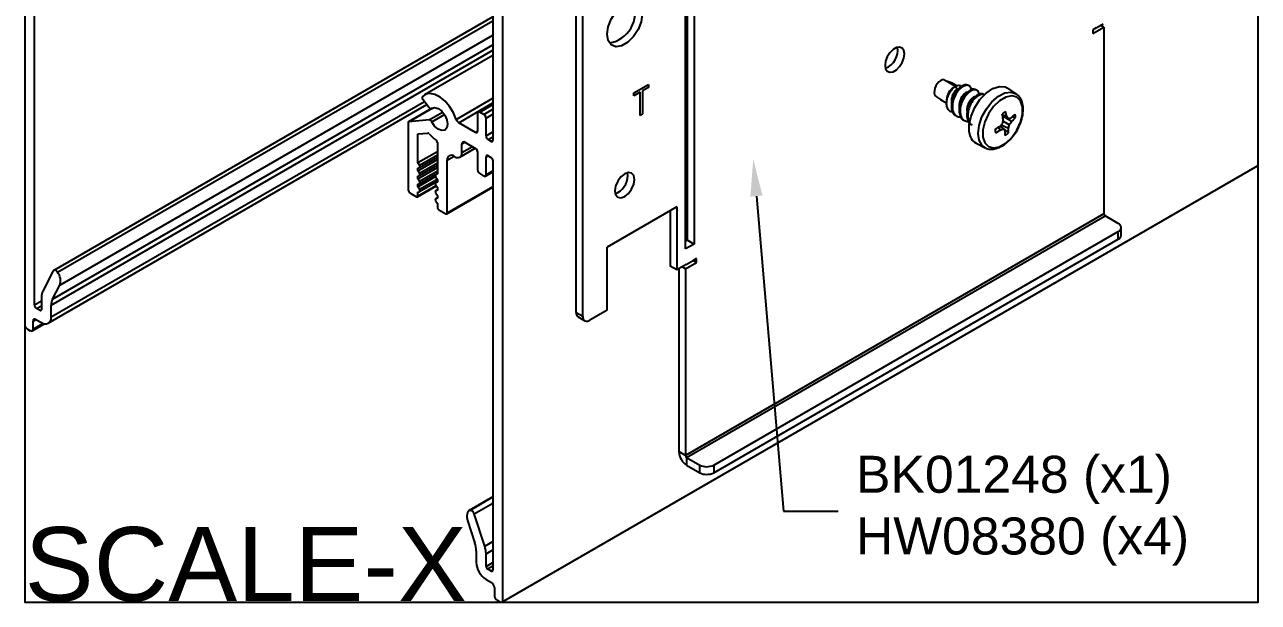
# Model space of a CAD drawing. Extents: x 0 to 6.25, y -6.86 to 0.
# Drawn here: x 0 to 6.25, y -6.86 to -3.94 of the extents above; entities that cross this region are included whole.
import ezdxf
from ezdxf import colors
from ezdxf.entities.mleader import LeaderData, LeaderLine
from ezdxf.math import Vec2, Vec3

# ---------------------------------------------------------------- set-up
doc = ezdxf.new("R2010")
doc.units = 0
doc.header["$LTSCALE"] = 0.5
doc.header["$MEASUREMENT"] = 0
for name, color, linetype in [('FAB DWG', 221, 'CONTINUOUS'), ('Hardware', 242, 'CONTINUOUS'), ('Housing', 150, 'CONTINUOUS'), ('Mounting', 4, 'CONTINUOUS')]:
    doc.layers.add(name, color=color, linetype=linetype)
doc.layers.add('Text-Unprinted', color=131, linetype='CONTINUOUS', plot=False)
doc.styles.add('LSAD_Standard', font='arial.ttf')

msp = doc.modelspace()

# ---------------------------------------------------------------- linework, layer by layer
at = {"layer": 'Hardware', "transparency": 16777216}
for p, q in [((4.7161, -4.2487), (4.6567, -4.2145)), ((4.6789, -4.2246), (4.6761, -4.2257)), ((4.725, -4.2472), (4.702, -4.2339)), ((4.7191, -4.2497), (4.7094, -4.2553)), ((4.7191, -4.2497), (4.7247, -4.2641)), ((4.7512, -4.2538), (4.7463, -4.251)), ((4.7872, -4.2469), (4.7823, -4.244)), ((4.7904, -4.2765), (4.7856, -4.2737)), ((4.8265, -4.2695), (4.8216, -4.2667)), ((4.8297, -4.2992), (4.8248, -4.2963)), ((5.027, -4.2878), (4.9837, -4.259)), ((5.027, -4.2878), (5.0292, -4.2894)), ((4.6513, -4.3216), (4.6748, -4.3352)), ((4.6736, -4.3173), (4.6736, -4.3353)), ((4.72, -4.3974), (4.7248, -4.4002)), ((4.7592, -4.4201), (4.7641, -4.4229)), ((4.9552, -4.3929), (4.9787, -4.403)), ((4.9573, -4.4012), (4.9871, -4.4133)), ((4.9596, -4.4263), (4.9918, -4.4441)), ((4.9718, -4.4071), (5.0034, -4.4276)), ((5.0061, -4.4034), (5.0231, -4.4081)), ((4.9325, -4.459), (4.9479, -4.4699)), ((4.9441, -4.4516), (4.9628, -4.4661)), ((4.945, -4.4512), (4.9879, -4.4846)), ((4.9506, -4.4446), (4.9876, -4.462)), ((4.8229, -4.5377), (4.8695, -4.5607))]:
    msp.add_line(p, q, dxfattribs=at)
at = {"layer": 'Hardware', "transparency": 16777216, "flags": 128}
for points in [[(4.7879, -4.4824), (4.7876, -4.4434), (4.7973, -4.4002), (4.8161, -4.3567), (4.8425, -4.3168), (4.8739, -4.284), (4.9077, -4.2612), (4.9409, -4.2504), (4.9704, -4.2526), (4.9837, -4.259)], [(4.8684, -4.5602), (4.8538, -4.549), (4.8391, -4.523), (4.8338, -4.4882), (4.8385, -4.4475), (4.8526, -4.4046), (4.875, -4.3633), (4.9036, -4.3273), (4.9359, -4.2997), (4.9691, -4.2831), (5.0001, -4.2789), (5.0263, -4.2874), (5.027, -4.2878)], [(4.857, -4.5068), (4.867, -4.5361), (4.8858, -4.555), (4.9117, -4.5617), (4.9421, -4.5555), (4.9741, -4.537), (5.0044, -4.5079), (5.0303, -4.4713), (5.049, -4.4306), (5.0588, -4.3898), (5.0587, -4.3529), (5.0488, -4.3236), (5.0299, -4.3047), (5.004, -4.298), (4.9736, -4.3042), (4.9417, -4.3227), (4.9113, -4.3518), (4.8855, -4.3884), (4.8668, -4.4291), (4.857, -4.4699), (4.857, -4.5068)]]:
    msp.add_lwpolyline(points, dxfattribs=at)
at = {"layer": 'Hardware', "transparency": 16777216}
for centre, radius, start, end in [((4.6793, -4.2788), 0.0681, 109.36289, 194.36534), ((4.7494, -4.3198), 0.0759, 121.83056, 178.17482), ((5.0146, -4.4514), 0.0857, 120.10146, 134.56583), ((4.5689, -4.5012), 0.4214, 13.4701, 17.09273), ((4.5201, -4.0812), 0.5634, 318.96654, 321.042), ((4.411, -4.5369), 0.5629, 12.34121, 15.08468), ((4.441, -4.351), 0.524, 350.73363, 352.80905), ((4.6293, -4.6991), 0.458, 38.61572, 40.27933), ((4.8702, -4.0516), 0.3801, 287.90704, 290.04939), ((4.6158, -4.166), 0.4676, 323.51123, 325.98429), ((4.731, -4.1053), 0.4058, 311.61876, 315.47005), ((4.7655, -4.1674), 0.3525, 312.44944, 316.94709), ((4.9696, -4.4069), 0.0535, 358.69178, 18.50428), ((4.8549, -4.4787), 0.0671, 183.10995, 241.45044), ((4.6396, -3.9861), 0.5563, 300.18455, 303.30536), ((4.9728, -4.4682), 0.0535, 178.69178, 198.50428), ((4.7058, -4.0894), 0.451, 298.64446, 302.46086), ((4.8665, -4.1172), 0.362, 282.99254, 285.42692), ((4.4754, -4.8346), 0.611, 35.98915, 37.0886), ((4.6562, -4.4997), 0.3146, 0.36225, 4.40618), ((4.9278, -4.4236), 0.0857, 300.10146, 314.56583), ((4.5983, -4.3617), 0.402, 345.55704, 348.18226), ((4.7285, -4.4766), 0.2595, 358.23198, 3.23751)]:
    msp.add_arc(centre, radius, start, end, dxfattribs=at)
for major_axis, ratio, start_param, end_param in [((0.0904, -0.0035), 0.350579, 0.102496, 0.959353), ((0.0986, -0.0869), 0.337713, 4.877792, 5.249992)]:
    msp.add_ellipse((4.626, -4.2485), major_axis=major_axis, ratio=ratio, start_param=start_param, end_param=end_param, dxfattribs=at)
for points, knots in [([(4.7045, -4.3797), (4.7014, -4.3794), (4.6923, -4.3784), (4.6814, -4.3681), (4.6739, -4.3507), (4.673, -4.3284), (4.6779, -4.3048), (4.688, -4.2823), (4.7013, -4.2637), (4.7122, -4.2539), (4.7181, -4.2503), (4.7191, -4.2497)], [0, 0, 0, 0, 0.073143, 0.211806, 0.350715, 0.480679, 0.609095, 0.737741, 0.857764, 0.975937, 1, 1, 1, 1]), ([(4.7463, -4.251), (4.7395, -4.2568), (4.7258, -4.2685), (4.7093, -4.2966), (4.6986, -4.3275), (4.6965, -4.3582), (4.7041, -4.3822), (4.7128, -4.3957), (4.7199, -4.3973), (4.72, -4.3974)], [0, 0, 0, 0, 0.165435, 0.335295, 0.498315, 0.666674, 0.835034, 0.998054, 1, 1, 1, 1]), ([(4.7191, -4.2497), (4.7226, -4.248), (4.7305, -4.2441), (4.7407, -4.2433), (4.7454, -4.2466), (4.7475, -4.2482)], [0, 0, 0, 0, 0.307059, 0.676919, 1, 1, 1, 1]), ([(4.7823, -4.2441), (4.7771, -4.2424), (4.7669, -4.239), (4.7531, -4.247), (4.7463, -4.251)], [0, 0, 0, 0, 0.503719, 1, 1, 1, 1]), ([(4.7981, -4.2679), (4.798, -4.2651), (4.7976, -4.2549), (4.7878, -4.2454), (4.7717, -4.2422), (4.7579, -4.25), (4.7512, -4.2538)], [0, 0, 0, 0, 0.111126, 0.4019144, 0.7049046, 1, 1, 1, 1]), ([(4.7247, -4.2641), (4.7208, -4.2678), (4.713, -4.2755), (4.7037, -4.2935), (4.6983, -4.3128), (4.697, -4.3276), (4.6993, -4.3337), (4.6996, -4.3346)], [0, 0, 0, 0, 0.237622, 0.481843, 0.715873, 0.957852, 1, 1, 1, 1]), ([(4.7512, -4.2538), (4.7444, -4.2596), (4.7307, -4.2713), (4.7142, -4.2994), (4.7035, -4.3303), (4.7014, -4.3608), (4.7086, -4.3857), (4.7232, -4.4023), (4.7378, -4.4041), (4.7449, -4.405)], [0, 0, 0, 0, 0.1430202, 0.2898668, 0.4307996, 0.5763481, 0.7218966, 0.8628294, 1, 1, 1, 1]), ([(4.7843, -4.2814), (4.7814, -4.2807), (4.7758, -4.2791), (4.7639, -4.2858), (4.7523, -4.2984), (4.743, -4.3161), (4.7376, -4.3355), (4.7363, -4.3502), (4.7386, -4.3563), (4.7389, -4.3572)], [0, 0, 0, 0, 0.163229, 0.323888, 0.484547, 0.649668, 0.807898, 0.971503, 1, 1, 1, 1]), ([(4.7856, -4.2737), (4.7788, -4.2794), (4.7651, -4.2912), (4.7486, -4.3193), (4.7379, -4.3502), (4.7357, -4.3809), (4.7434, -4.4049), (4.7521, -4.4183), (4.7592, -4.42), (4.7593, -4.42)], [0, 0, 0, 0, 0.165435, 0.335295, 0.498315, 0.666674, 0.835034, 0.998054, 1, 1, 1, 1]), ([(4.7904, -4.2765), (4.7837, -4.2823), (4.77, -4.294), (4.7534, -4.3221), (4.7428, -4.353), (4.7407, -4.3835), (4.7479, -4.4084), (4.7625, -4.425), (4.777, -4.4268), (4.7842, -4.4277)], [0, 0, 0, 0, 0.14302, 0.289867, 0.4308, 0.576348, 0.721897, 0.862829, 1, 1, 1, 1]), ([(4.8236, -4.3041), (4.8207, -4.3033), (4.8151, -4.3018), (4.8032, -4.3085), (4.7916, -4.3211), (4.7822, -4.3387), (4.7768, -4.3582), (4.7756, -4.3729), (4.7778, -4.379), (4.7782, -4.3799)], [0, 0, 0, 0, 0.163229, 0.323888, 0.484547, 0.649668, 0.807898, 0.971503, 1, 1, 1, 1]), ([(4.8248, -4.2963), (4.8181, -4.3021), (4.8044, -4.3139), (4.7878, -4.342), (4.7772, -4.3728), (4.775, -4.4036), (4.7827, -4.4276), (4.7914, -4.441), (4.7985, -4.4427), (4.7986, -4.4427)], [0, 0, 0, 0, 0.165435, 0.335295, 0.498315, 0.666674, 0.835034, 0.998054, 1, 1, 1, 1]), ([(4.8297, -4.2992), (4.823, -4.3049), (4.8093, -4.3167), (4.7927, -4.3448), (4.7821, -4.3757), (4.7799, -4.4064), (4.7876, -4.4304), (4.7963, -4.4438), (4.8034, -4.4455), (4.8034, -4.4455)], [0, 0, 0, 0, 0.165435, 0.335295, 0.498315, 0.666674, 0.835034, 0.998054, 1, 1, 1, 1]), ([(4.8216, -4.2668), (4.8164, -4.2651), (4.8062, -4.2617), (4.7924, -4.2697), (4.7856, -4.2737)], [0, 0, 0, 0, 0.503719, 1, 1, 1, 1]), ([(4.8374, -4.2905), (4.8372, -4.2877), (4.8368, -4.2776), (4.8271, -4.2681), (4.811, -4.2649), (4.7972, -4.2726), (4.7904, -4.2765)], [0, 0, 0, 0, 0.111126, 0.4019144, 0.7049046, 1, 1, 1, 1]), ([(4.8608, -4.2895), (4.8557, -4.2878), (4.8455, -4.2844), (4.8317, -4.2924), (4.8248, -4.2963)], [0, 0, 0, 0, 0.503719, 1, 1, 1, 1]), ([(4.8657, -4.2923), (4.8606, -4.2906), (4.8503, -4.2872), (4.8366, -4.2952), (4.8297, -4.2992)], [0, 0, 0, 0, 0.503719, 1, 1, 1, 1]), ([(5.0395, -4.4553), (5.0452, -4.4419), (5.0566, -4.4149), (5.0632, -4.374), (5.0606, -4.3379), (5.0497, -4.3084), (5.036, -4.2959), (5.0296, -4.2901)], [0, 0, 0, 0, 0.208368, 0.420445, 0.635559, 0.828097, 1, 1, 1, 1]), ([(4.8681, -4.56), (4.8681, -4.56), (4.8755, -4.5661), (4.896, -4.5688), (4.926, -4.5661), (4.9578, -4.5517), (4.9893, -4.5275), (5.017, -4.4945), (5.0343, -4.469), (5.0394, -4.4554), (5.0395, -4.4553)], [0, 0, 0, 0, 0.000021, 0.157847, 0.314146, 0.47875, 0.651155, 0.824874, 0.998223, 1, 1, 1, 1])]:
    msp.add_open_spline(points, degree=3, knots=knots, dxfattribs=at)
at = {"layer": 'Housing', "linetype": 'Continuous', "lineweight": 25, "transparency": 16777216}
for p, q in [((6.2537, -4.6426), (6.2537, -1.4091)), ((0, -2.2215), (0, -5.455)), ((0.0495, -5.357), (0.0495, -3.2856)), ((2.4236, -6.8541), (2.4236, -3.6206)), ((2.3741, -3.8968), (0.148, -5.1819)), ((0.1669, -5.1918), (2.3741, -3.9176)), ((2.3741, -3.8845), (2.3741, -4.5214)), ((0.1784, -5.257), (2.3741, -3.9894)), ((0.141, -5.3281), (2.3741, -4.0389)), ((0.1344, -5.3587), (2.3741, -4.0658)), ((2.3741, -4.0923), (2.0273, -4.2926)), ((2.1882, -4.4171), (2.3741, -4.3098)), ((0.1198, -5.4503), (2.0394, -4.3421)), ((0.1344, -5.4182), (2.0264, -4.326)), ((2.0616, -4.3621), (1.9456, -4.4291)), ((1.9471, -4.4286), (2.0687, -4.3584)), ((2.0177, -4.3152), (2.0505, -4.356)), ((2.0633, -4.3615), (2.0686, -4.3584)), ((2.0638, -4.3611), (2.0684, -4.3585)), ((2.2009, -4.4337), (2.3741, -4.3337)), ((2.3741, -4.336), (2.2994, -4.3792)), ((2.3069, -4.3799), (2.3741, -4.3411)), ((2.3281, -4.3921), (2.3741, -4.3656)), ((1.9435, -4.4336), (1.9435, -4.7685)), ((2.0505, -4.4194), (1.9471, -4.4286)), ((2.0505, -4.4194), (2.1184, -4.3802)), ((2.0638, -4.4296), (2.1277, -4.3928)), ((2.2857, -4.4826), (2.2009, -4.4337)), ((2.2963, -4.386), (2.2963, -4.4765)), ((2.3281, -4.3921), (2.3069, -4.3799)), ((2.3388, -4.4105), (2.3741, -4.3901)), ((2.3388, -4.501), (2.3388, -4.4105)), ((1.993, -4.4905), (2.044, -4.4859)), ((1.993, -4.6362), (1.993, -4.4905)), ((2.2857, -4.4826), (2.2963, -4.4765)), ((2.3388, -4.501), (2.3741, -4.4806)), ((2.092, -4.5344), (2.092, -4.6933)), ((2.2061, -4.6084), (2.2842, -4.5634)), ((2.2165, -4.5406), (2.2306, -4.5325)), ((2.2165, -4.5855), (2.2165, -4.5406)), ((2.2165, -4.5855), (2.2695, -4.5549)), ((2.2306, -4.5325), (2.2857, -4.5643)), ((2.3494, -4.5194), (2.3741, -4.5051)), ((2.3635, -4.5275), (2.3494, -4.5194)), ((2.3635, -4.5275), (2.3741, -4.5214)), ((1.993, -4.6362), (2.092, -4.579)), ((1.993, -4.677), (2.092, -4.6199)), ((2.0009, -4.6484), (2.092, -4.5958)), ((2.0013, -4.6607), (2.092, -4.6083)), ((2.1415, -4.6239), (2.1769, -4.6035)), ((2.1415, -4.8909), (2.1415, -4.6239)), ((2.1769, -4.6035), (2.1811, -4.606)), ((2.2963, -4.5827), (2.2963, -4.6731)), ((2.3388, -4.6072), (2.3494, -4.601)), ((2.3388, -4.6976), (2.3388, -4.6072)), ((2.3494, -4.601), (2.3635, -4.6092)), ((2.3741, -4.6276), (2.3741, -6.6989)), ((2.0009, -4.6484), (1.993, -4.6362)), ((1.993, -4.7178), (2.092, -4.6607)), ((1.993, -4.664), (2.0009, -4.6609)), ((1.993, -4.677), (1.993, -4.664)), ((2.0009, -4.6892), (1.993, -4.677)), ((2.0009, -4.6892), (2.092, -4.6366)), ((2.0009, -4.73), (2.092, -4.6774)), ((2.0013, -4.7015), (2.092, -4.6491)), ((2.0013, -4.7423), (2.092, -4.69)), ((2.3356, -4.7045), (2.3741, -4.6823)), ((2.3388, -4.6976), (2.3741, -4.6772)), ((1.993, -4.7048), (2.0009, -4.7017)), ((1.993, -4.7178), (1.993, -4.7048)), ((1.993, -4.7587), (2.0829, -4.7068)), ((2.0009, -4.73), (1.993, -4.7178)), ((1.993, -4.7456), (2.0009, -4.7425)), ((1.993, -4.7587), (1.993, -4.7456)), ((1.993, -4.8052), (2.0855, -4.7518)), ((2.0009, -4.7708), (2.0907, -4.719)), ((2.0013, -4.7831), (2.092, -4.7308)), ((2.092, -4.6918), (2.0837, -4.6966)), ((2.092, -4.7327), (2.0837, -4.7375)), ((2.0841, -4.6964), (2.092, -4.6919)), ((2.092, -4.6933), (2.0841, -4.6964)), ((2.0841, -4.7089), (2.092, -4.7211)), ((2.0841, -4.7373), (2.092, -4.7327)), ((2.092, -4.7342), (2.0841, -4.7373)), ((2.0841, -4.7498), (2.092, -4.7619)), ((2.092, -4.7211), (2.092, -4.7342)), ((2.3069, -4.6915), (2.3281, -4.7038)), ((1.9577, -4.793), (1.9859, -4.8093)), ((1.9909, -4.8098), (2.0871, -4.7543)), ((2.0009, -4.7708), (1.993, -4.7587)), ((1.993, -4.7864), (2.0009, -4.7834)), ((1.993, -4.8052), (1.993, -4.7864)), ((2.092, -4.7735), (2.0837, -4.7783)), ((2.092, -4.8143), (2.0837, -4.8191)), ((2.0841, -4.7781), (2.092, -4.7735)), ((2.092, -4.775), (2.0841, -4.7781)), ((2.0841, -4.7906), (2.092, -4.8028)), ((2.0841, -4.8189), (2.092, -4.8144)), ((2.092, -4.7619), (2.092, -4.775)), ((2.092, -4.8028), (2.092, -4.8158)), ((2.1394, -4.8955), (2.3741, -4.76)), ((2.1415, -4.8909), (2.3741, -4.7567)), ((2.092, -4.8158), (2.0841, -4.8189)), ((2.0841, -4.8314), (2.092, -4.8436)), ((2.092, -4.8436), (2.092, -4.8624)), ((2.0991, -4.8746), (2.1344, -4.895)), ((0.1451, -5.1849), (0.0915, -5.2868)), ((0.141, -5.3281), (0.1784, -5.257)), ((0.0495, -5.357), (0.0849, -5.3366)), ((0.0601, -5.3753), (0.0849, -5.3611)), ((0.0778, -5.3855), (0.0601, -5.3753)), ((0.0849, -5.3175), (0.0849, -5.3815)), ((0.1344, -5.4182), (0.1344, -5.3587)), ((0.0424, -5.4386), (0.0566, -5.4305)), ((0.0424, -5.4795), (0.0424, -5.4386)), ((0.0566, -5.4305), (0.0849, -5.4468)), ((0.0778, -5.3855), (0.0849, -5.3815)), ((0.0141, -5.4795), (0.0283, -5.4876)), ((0.0383, -5.4886), (0.1002, -5.4528)), ((0.0424, -5.4795), (0.0925, -5.4505)), ((2.3741, -6.3301), (2.2536, -6.3996)), ((2.2567, -6.3982), (2.3741, -6.3304)), ((2.2785, -6.4165), (2.3741, -6.3613)), ((2.3321, -6.5803), (2.2785, -6.4165)), ((2.2452, -6.4501), (2.2826, -6.5644)), ((2.3321, -6.5803), (2.3741, -6.5561)), ((2.2893, -6.6027), (2.2893, -6.6622)), ((2.3388, -6.6186), (2.3741, -6.5982)), ((2.3388, -6.6826), (2.3388, -6.6186)), ((2.3388, -6.6826), (2.3741, -6.6622)), ((2.3458, -6.6949), (2.3741, -6.6785)), ((2.3388, -6.7479), (2.367, -6.7643)), ((2.3635, -6.7051), (2.3458, -6.6949)), ((2.3635, -6.7051), (2.3741, -6.6989)), ((2.3812, -6.7888), (2.3812, -6.8296)), ((2.3953, -6.8541), (2.4095, -6.8622))]:
    msp.add_line(p, q, dxfattribs=at)
at = {"layer": 'Housing', "transparency": 16777216}
msp.add_line((2.4194, -6.863), (6.2496, -4.6518), dxfattribs=at)
at = {"layer": 'Housing', "linetype": 'Continuous', "lineweight": 25, "transparency": 16777216, "flags": 128}
for points in [[(2.1882, -4.4171), (2.1739, -4.3836), (2.1544, -4.3523), (2.1311, -4.3252), (2.1056, -4.3043), (2.0795, -4.2909), (2.0547, -4.2859), (2.0329, -4.2898), (2.0154, -4.3022)], [(2.0505, -4.356), (2.0522, -4.3579), (2.0539, -4.3594), (2.0558, -4.3607), (2.0576, -4.3616), (2.0594, -4.3621), (2.061, -4.3622), (2.0625, -4.3618), (2.0638, -4.3611)], [(2.0638, -4.3611), (2.0783, -4.3567), (2.0959, -4.3617), (2.1139, -4.3753), (2.1293, -4.3953), (2.1396, -4.4186), (2.1433, -4.4412), (2.1396, -4.4597), (2.1293, -4.471), (2.1139, -4.4732), (2.0959, -4.4661), (2.0783, -4.4507), (2.0638, -4.4296)], [(2.0009, -4.6609), (2.002, -4.6602), (2.0028, -4.6591), (2.0032, -4.6577), (2.0034, -4.6561), (2.0032, -4.6542), (2.0028, -4.6522), (2.002, -4.6503), (2.0009, -4.6484)], [(2.0009, -4.7017), (2.002, -4.701), (2.0028, -4.7), (2.0032, -4.6986), (2.0034, -4.6969), (2.0032, -4.695), (2.0028, -4.6931), (2.002, -4.6911), (2.0009, -4.6892)], [(2.0009, -4.7425), (2.002, -4.7419), (2.0028, -4.7408), (2.0032, -4.7394), (2.0034, -4.7377), (2.0032, -4.7359), (2.0028, -4.7339), (2.002, -4.7319), (2.0009, -4.73)], [(2.0841, -4.6964), (2.0831, -4.6971), (2.0823, -4.6982), (2.0818, -4.6996), (2.0816, -4.7012), (2.0818, -4.7031), (2.0823, -4.7051), (2.0831, -4.707), (2.0841, -4.7089)], [(2.0841, -4.7373), (2.0831, -4.7379), (2.0823, -4.739), (2.0818, -4.7404), (2.0816, -4.7421), (2.0818, -4.7439), (2.0823, -4.7459), (2.0831, -4.7479), (2.0841, -4.7498)], [(2.0009, -4.7834), (2.002, -4.7827), (2.0028, -4.7816), (2.0032, -4.7802), (2.0034, -4.7786), (2.0032, -4.7767), (2.0028, -4.7747), (2.002, -4.7727), (2.0009, -4.7708)], [(2.0841, -4.7781), (2.0831, -4.7788), (2.0823, -4.7798), (2.0818, -4.7812), (2.0816, -4.7829), (2.0818, -4.7847), (2.0823, -4.7867), (2.0831, -4.7887), (2.0841, -4.7906)], [(2.0841, -4.8189), (2.0831, -4.8196), (2.0823, -4.8206), (2.0818, -4.822), (2.0816, -4.8237), (2.0818, -4.8256), (2.0823, -4.8275), (2.0831, -4.8295), (2.0841, -4.8314)], [(0.1669, -5.1918), (0.1642, -5.1882), (0.1612, -5.1852), (0.158, -5.1829), (0.1548, -5.1815), (0.1518, -5.181), (0.1491, -5.1814), (0.1468, -5.1827), (0.1451, -5.1849)], [(2.2567, -6.3982), (2.2517, -6.4009), (2.2475, -6.405), (2.2444, -6.4104), (2.2423, -6.4169), (2.2413, -6.4243), (2.2415, -6.4324), (2.2428, -6.4411), (2.2452, -6.4501)], [(2.2785, -6.4165), (2.2768, -6.4123), (2.2745, -6.4084), (2.2718, -6.4048), (2.2688, -6.4018), (2.2656, -6.3996), (2.2624, -6.3982), (2.2594, -6.3977), (2.2567, -6.3982)]]:
    msp.add_lwpolyline(points, dxfattribs=at)
at = {"layer": 'Housing', "linetype": 'Continuous', "lineweight": 25, "transparency": 16777216}
for centre, radius, start, end in [((2.0256, -4.3071), 0.0113, 154.33318, 225.73345), ((1.9479, -4.4329), 0.0044, 100.54679, 189.25191), ((2.0485, -4.4357), 0.0165, 21.65745, 83.07132), ((2.2177, -4.4076), 0.031, 197.7705, 237.22746), ((2.3028, -4.385), 0.00655, 50.79672, 189.21405), ((2.3157, -4.4116), 0.0231, 2.60548, 57.39448), ((2.0435, -4.4949), 0.00894, 34.70109, 86.9408), ((2.2002, -4.3664), 0.1937, 219.56122, 233.80342), ((2.2899, -4.4776), 0.00655, 230.79671, 9.21404), ((2.3618, -4.5), 0.0231, 182.60548, 237.39452), ((2.0764, -4.5352), 0.0156, 2.854, 53.09286), ((2.2251, -4.5392), 0.00873, 50.7967, 189.21403), ((2.2733, -4.5837), 0.0231, 2.60546, 57.39452), ((2.3676, -4.5225), 0.00655, 230.79539, 9.21395), ((2.1631, -4.6204), 0.0218, 50.79672, 189.21404), ((2.1949, -4.589), 0.0218, 230.79671, 9.21403), ((2.3452, -4.6061), 0.00655, 50.79668, 189.21403), ((2.3511, -4.6286), 0.0231, 2.60546, 57.39452), ((2.3194, -4.6721), 0.0231, 182.60548, 237.3945), ((6.2439, -4.6437), 0.00986, 305.01321, 6.29842), ((2.3323, -4.6987), 0.00655, 230.79671, 9.21399), ((1.9742, -4.7671), 0.0307, 182.60548, 237.39452), ((1.9887, -4.8059), 0.00437, 230.79672, 9.2141), ((2.1074, -4.8617), 0.0154, 182.60548, 237.39453), ((2.1372, -4.8916), 0.00437, 230.79673, 9.21412), ((0.1114, -5.2352), 0.0705, 341.98817, 37.97661), ((0.1509, -5.3157), 0.066, 154.06412, 181.56825), ((0.0725, -5.3559), 0.0231, 182.60523, 237.39454), ((0.2004, -5.3569), 0.066, 154.06419, 181.56823), ((0.051, -5.4372), 0.00873, 50.79696, 189.21412), ((0.0805, -5.3822), 0.00437, 230.79665, 9.21403), ((0.1042, -5.4231), 0.0306, 230.79696, 9.21418), ((0.0307, -5.4536), 0.0307, 182.60548, 237.39452), ((0.0338, -5.4808), 0.00873, 230.79661, 9.21342), ((2.1646, -6.6045), 0.1247, 0.83028, 18.78064), ((2.2141, -6.6205), 0.1247, 0.8303, 18.78063), ((2.3967, -6.6573), 0.1076, 182.60549, 237.39443), ((2.3541, -6.6819), 0.0154, 182.60547, 237.39452), ((2.3676, -6.7), 0.00655, 230.79678, 9.21405), ((2.3505, -6.7902), 0.0307, 2.60547, 57.39452), ((2.4119, -6.8282), 0.0307, 182.60548, 237.39452), ((2.415, -6.8555), 0.00873, 230.79662, 9.21342)]:
    msp.add_arc(centre, radius, start, end, dxfattribs=at)
at = {"layer": 'Mounting', "transparency": 16777216}
for p, q in [((3.3506, -5.073), (3.3506, -3.4808)), ((3.3593, -5.029), (3.3593, -3.4758)), ((3.3931, -3.4563), (3.3931, -5.0485)), ((2.7957, -5.3952), (2.7957, -3.7825)), ((2.8295, -5.4147), (2.8295, -3.802)), ((5.432, -3.9531), (5.4674, -3.9327)), ((5.4151, -3.9824), (5.4714, -3.9499)), ((5.432, -3.9531), (5.4151, -3.9629)), ((5.4151, -3.9629), (5.4151, -3.9824)), ((5.4714, -3.9499), (5.4545, -3.9401)), ((5.4714, -3.9499), (5.4714, -4.8955)), ((3.0885, -4.2823), (3.1627, -4.2394)), ((3.1627, -4.2394), (3.1627, -4.2548)), ((3.1196, -4.2797), (3.0885, -4.2977)), ((3.0885, -4.2977), (3.0885, -4.2823)), ((3.1196, -4.3964), (3.1196, -4.2797)), ((3.1627, -4.2548), (3.1315, -4.2728)), ((3.1315, -4.2728), (3.1315, -4.3895)), ((3.1315, -4.3895), (3.1196, -4.3964)), ((3.0573, -4.702), (3.0553, -4.6872)), ((3.3068, -4.8599), (2.9532, -5.064)), ((3.3068, -4.8599), (3.3068, -5.18)), ((3.273, -4.8794), (3.273, -5.1605)), ((5.4714, -4.8955), (3.3501, -6.1201)), ((3.3558, -6.1299), (5.4771, -4.9053)), ((5.5437, -4.9438), (5.4771, -4.9053)), ((3.4931, -6.1684), (5.5437, -4.9846)), ((5.5437, -5.0236), (5.5437, -4.9846)), ((5.5583, -5.0032), (5.5583, -4.9642)), ((2.9532, -5.3841), (2.9532, -5.064)), ((3.3593, -5.029), (3.3506, -5.034)), ((3.3931, -5.0485), (3.3506, -5.073)), ((3.3593, -5.029), (3.3931, -5.0485)), ((3.4931, -6.2074), (5.5437, -5.0236)), ((3.4065, -5.1224), (3.3896, -5.1322)), ((3.4065, -5.142), (3.4065, -5.1224)), ((3.3068, -5.18), (3.273, -5.1605)), ((3.3541, -5.1527), (3.3068, -5.18)), ((3.3163, -5.1745), (3.3163, -6.1006)), ((3.3501, -5.1745), (3.3332, -5.1647)), ((3.3501, -5.1745), (3.4065, -5.142)), ((3.3501, -5.1745), (3.3501, -6.1201)), ((3.3541, -5.1527), (3.3896, -5.1322)), ((3.4065, -5.142), (3.3896, -5.1322)), ((2.7957, -5.3952), (2.8295, -5.4147)), ((2.806, -5.4181), (2.8398, -5.4376)), ((2.9532, -5.3841), (2.8648, -5.4351)), ((3.3501, -6.1201), (3.3163, -6.1006)), ((3.3558, -6.1299), (3.4224, -6.1684)), ((3.3558, -6.1299), (3.3558, -6.169)), ((3.3558, -6.169), (3.4224, -6.2074)), ((3.4224, -6.2074), (3.4224, -6.1684)), ((3.4931, -6.1684), (3.4931, -6.2074))]:
    msp.add_line(p, q, dxfattribs=at)
at = {"layer": 'Mounting', "transparency": 16777216, "flags": 128}
for points in [[(3.13, -3.8837), (3.1247, -3.9217), (3.1093, -3.9613), (3.0858, -3.9976), (3.0569, -4.0264), (3.0263, -4.0441), (2.9974, -4.0487), (2.9739, -4.0395), (2.9585, -4.0176), (2.9532, -3.9858), (2.9585, -3.9478), (2.9739, -3.9082), (2.9974, -3.8719), (3.0263, -3.8431), (3.0569, -3.8254), (3.0858, -3.8208), (3.1093, -3.8301), (3.1247, -3.8519), (3.13, -3.8837)], [(4.4603, -4.0854), (4.4573, -4.0676), (4.4487, -4.0554), (4.4355, -4.0502), (4.4194, -4.0527), (4.4022, -4.0627), (4.386, -4.0788), (4.3729, -4.0991), (4.3643, -4.1213), (4.3613, -4.1426), (4.3643, -4.1604), (4.3729, -4.1726), (4.386, -4.1778), (4.4022, -4.1752), (4.4194, -4.1653), (4.4355, -4.1492), (4.4487, -4.1288), (4.4573, -4.1067), (4.4603, -4.0854)], [(3.0911, -4.7215), (3.0873, -4.7018), (3.0766, -4.6894), (3.0605, -4.6863), (3.0416, -4.6929), (3.0227, -4.7082), (3.0066, -4.7299), (2.9959, -4.7546), (2.9921, -4.7786), (2.9959, -4.7983), (3.0066, -4.8107), (3.0227, -4.8138), (3.0416, -4.8072), (3.0605, -4.7919), (3.0766, -4.7703), (3.0873, -4.7455), (3.0911, -4.7215)]]:
    msp.add_lwpolyline(points, dxfattribs=at)
at = {"layer": 'Mounting', "transparency": 16777216}
for centre, radius, start, end in [((2.9384, -3.8752), 0.1563, 279.64265, 20.36273), ((4.3315, -4.0683), 0.0945, 289.57943, 10.42595), ((2.9578, -4.7008), 0.0995, 291.3547, 359.29323), ((5.4837, -4.895), 0.0123, 182.60548, 237.39452), ((5.536, -4.9642), 0.0218, 290.78342, 69.21658), ((5.5333, -5.0007), 0.0251, 294.37466, 354.3052), ((2.8202, -5.3979), 0.0246, 173.70115, 234.98667), ((2.851, -5.4182), 0.0218, 170.78596, 309.20329), ((3.402, -6.0967), 0.0858, 182.60548, 237.39452), ((3.3624, -6.1196), 0.0123, 182.60548, 237.39452), ((3.4577, -6.1001), 0.0769, 242.60967, 297.39033), ((3.4577, -6.1392), 0.0769, 242.60967, 297.39033)]:
    msp.add_arc(centre, radius, start, end, dxfattribs=at)
at = {"layer": 'Text-Unprinted', "ltscale": 0.5, "transparency": 16777216}
msp.add_lwpolyline([(6.2537, 0), (0, 0), (0, -6.8642), (6.2537, -6.8642)], close=True, dxfattribs=at)

# ---------------------------------------------------------------- texts
at = {"layer": 'Text-Unprinted', "ltscale": 0.5, "transparency": 16777216, "style": 'LSAD_Standard'}
msp.add_attdef('SCALE-X', (0, -6.8578), 'XEffectiveScaleFactor', height=0.375, dxfattribs=at)

# ---------------------------------------------------------------- leaders
at = {"layer": 'FAB DWG', "ltscale": 0.5, "transparency": 16777216}
ml = msp.add_multileader_mtext('Standard', dxfattribs=at)
ml.set_content('\\A1;\\pxt7;BK01248 (x1)^JHW08380 (x4)', color=256, style='LSAD_Standard')
ml.set_leader_properties()
ml.build(insert=Vec2(0, 0))
ml.multileader.update_dxf_attribs({"text_left_attachment_type": 2, "dogleg_length": 0.36, "arrow_head_size": 0.1875})
ctx = ml.context
ctx.base_point, ctx.char_height, ctx.arrow_head_size, ctx.landing_gap_size, ctx.plane_origin = Vec3(4.1243, -6.4025), 0.1875, 0.1875, 0.09, Vec3(6.0355, 5.1113)
ctx.left_attachment = 2
notes = []
notes.append((ctx, [(0, (1, 1, 0), (3.847, -6.4025), (1, 0), 0.2772, [(0, [(3.6934, -4.6188)], 0, [])])]))
ctx.mtext.insert, ctx.mtext.width, ctx.mtext.defined_height, ctx.mtext.flow_direction = Vec3(4.2143, -6.1217), 1.72658, 0.6491, 5
for ctx, leaders in notes:
    for number, flags, end, landing, length, lines in leaders:
        leader = LeaderData()
        leader.index, (leader.has_last_leader_line, leader.has_dogleg_vector, leader.attachment_direction) = number, flags
        leader.last_leader_point, leader.dogleg_vector, leader.dogleg_length = Vec3(end), Vec3(landing), length
        for number, points, colour, breaks in lines:
            line = LeaderLine()
            line.index, line.vertices, line.color, line.breaks = number, Vec3.list(points), colors.encode_raw_color(colour), breaks
            leader.lines.append(line)
        ctx.leaders.append(leader)

doc.saveas('drawing.dxf')
